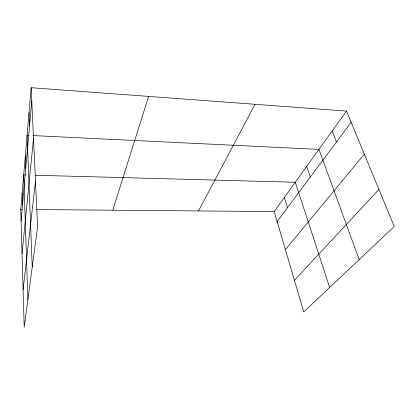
<?xml version="1.0" encoding="UTF-8"?>
<svg xmlns="http://www.w3.org/2000/svg" width="415" height="415" viewBox="0 0 415 415"><rect width="100%" height="100%" fill="white"/><g stroke="black" fill="none" stroke-linecap="round" stroke-linejoin="round"><path stroke-width="0.62" d="M31.167 87.71L37.589 226.87L24.21 327.29L20.75 209.435L31.167 87.71L346.535 111.075L394.25 226.523L303.739 311.935L274.201 211.562L346.535 111.075M21.087 220.972L31.773 100.871M22.047 253.643L33.516 138.677M23.105 289.706L35.488 181.334M112.771 210.208L148.622 96.415M198.536 210.929L255.028 104.295M277.137 221.532L351.163 122.275M285.396 249.607L364.323 154.11M294.427 280.291L378.931 189.458M20.75 209.435L22.047 209.445M36.93 209.57L274.201 211.562M25.647 174.995L23.702 174.943L27.898 299.604M35.363 175.255L295.298 182.258L329.64 287.496M29.024 135.383L27.094 135.29L32.235 267.037M32.884 135.57L318.953 149.39L359.167 259.634M332.197 130.995L336.456 141.992M306.69 166.431L310.337 177.018M284.374 197.426L287.528 207.604M29.034 112.631L29.579 125.532M25.325 155.978L25.772 168.334M22.166 192.897L22.535 204.704"/></g></svg>
